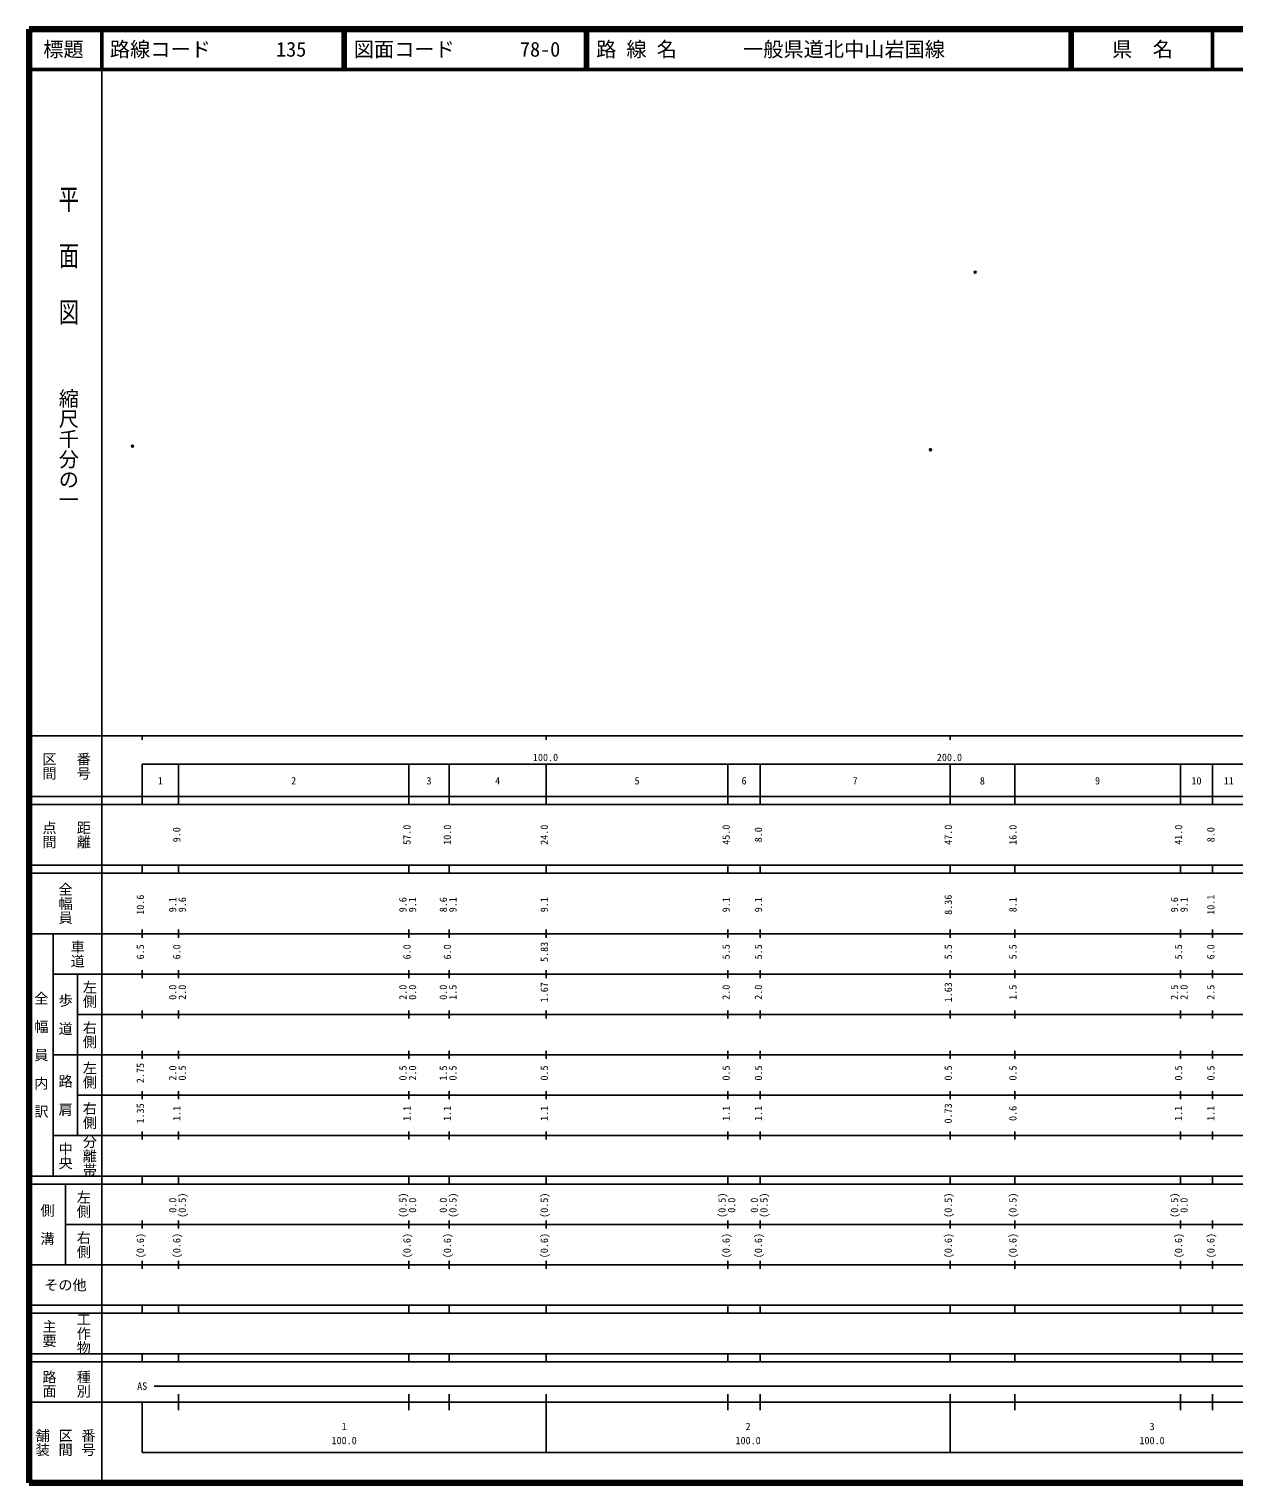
# Model space of a CAD drawing. Units: millimetres on the paper. Extents: x 40 to 680, y 20 to 380.
# Drawn here: x 40 to 338.3, y 20 to 380 of the extents above; entities that cross this region are included whole.
import ezdxf
from ezdxf.enums import TextEntityAlignment as Align

# ---------------------------------------------------------------- set-up
doc = ezdxf.new("R2010")
doc.units = ezdxf.units.MM
doc.header["$PDMODE"] = 32
doc.header["$PDSIZE"] = 0.5
doc.layers.add('M-OTRS', color=6, linetype='Continuous')
doc.layers.add('M-TTL-TXT', color=7, linetype='Continuous')
for name, color, linetype, lineweight in [('M-TTL', 2, 'Continuous', 140), ('M-TTL-BAND', 7, 'Continuous', 25), ('M-TTL-LINE', 7, 'Continuous', 50)]:
    doc.layers.add(name, color=color, linetype=linetype, lineweight=lineweight)
doc.styles.add('@ＭＳ ゴシック', font='')
doc.styles.add('ＭＳ ゴシック', font='')
doc.styles.get('@ＭＳ ゴシック').set_extended_font_data('@MS Gothic')
doc.styles.get('ＭＳ ゴシック').set_extended_font_data('MS Gothic')

msp = doc.modelspace()

# ---------------------------------------------------------------- linework, layer by layer
at = {"layer": 'M-OTRS'}
for p in [(274.23, 319.798), (65.591, 276.698), (263.127, 275.845)]:
    msp.add_point(p, dxfattribs=at)
at = {"layer": 'M-TTL'}
for p, q in [((40, 380), (40, 20)), ((680, 380), (40, 380)), ((40, 20), (680, 20))]:
    msp.add_line(p, q, dxfattribs=at)
at = {"layer": 'M-TTL-BAND'}
for p, q in [((58, 370), (58, 20)), ((40, 205), (579, 205)), ((68, 205), (68, 204)), ((168, 205), (168, 204)), ((268, 205), (268, 204)), ((68, 198), (579, 198)), ((68, 198), (68, 188)), ((77, 188), (77, 198)), ((134, 188), (134, 198)), ((144, 188), (144, 198)), ((168, 188), (168, 198)), ((213, 188), (213, 198)), ((221, 188), (221, 198)), ((268, 188), (268, 198)), ((284, 188), (284, 198)), ((325, 188), (325, 198)), ((333, 188), (333, 198)), ((40, 190), (579, 190)), ((40, 188), (579, 188)), ((40, 173), (579, 173)), ((68, 171), (68, 173)), ((77, 171), (77, 173)), ((134, 171), (134, 173)), ((144, 171), (144, 173)), ((168, 171), (168, 173)), ((213, 171), (213, 173)), ((221, 171), (221, 173)), ((268, 171), (268, 173)), ((284, 171), (284, 173)), ((325, 171), (325, 173)), ((333, 171), (333, 173)), ((40, 171), (579, 171)), ((40, 156), (579, 156)), ((46, 96), (46, 156)), ((68, 155), (68, 157)), ((77, 155), (77, 157)), ((134, 155), (134, 157)), ((144, 155), (144, 157)), ((168, 155), (168, 157)), ((213, 155), (213, 157)), ((221, 155), (221, 157)), ((268, 155), (268, 157)), ((284, 155), (284, 157)), ((325, 155), (325, 157)), ((333, 155), (333, 157)), ((46, 146), (579, 146)), ((52, 146), (52, 106)), ((68, 145), (68, 147)), ((77, 145), (77, 147)), ((134, 145), (134, 147)), ((144, 145), (144, 147)), ((168, 145), (168, 147)), ((213, 145), (213, 147)), ((221, 145), (221, 147)), ((268, 145), (268, 147)), ((284, 145), (284, 147)), ((325, 145), (325, 147)), ((333, 145), (333, 147)), ((68, 135), (68, 137)), ((77, 135), (77, 137)), ((134, 135), (134, 137)), ((144, 135), (144, 137)), ((168, 135), (168, 137)), ((213, 135), (213, 137)), ((221, 135), (221, 137)), ((268, 135), (268, 137)), ((284, 135), (284, 137)), ((325, 135), (325, 137)), ((333, 135), (333, 137)), ((52, 136), (579, 136)), ((46, 126), (579, 126)), ((68, 125), (68, 127)), ((77, 125), (77, 127)), ((134, 125), (134, 127)), ((144, 125), (144, 127)), ((168, 125), (168, 127)), ((213, 125), (213, 127)), ((221, 125), (221, 127)), ((268, 125), (268, 127)), ((284, 125), (284, 127)), ((325, 125), (325, 127)), ((333, 125), (333, 127)), ((52, 116), (579, 116)), ((68, 115), (68, 117)), ((77, 115), (77, 117)), ((134, 115), (134, 117)), ((144, 115), (144, 117)), ((168, 115), (168, 117)), ((213, 115), (213, 117)), ((221, 115), (221, 117)), ((268, 115), (268, 117)), ((284, 115), (284, 117)), ((325, 115), (325, 117)), ((333, 115), (333, 117)), ((46, 106), (579, 106)), ((68, 105), (68, 107)), ((77, 105), (77, 107)), ((134, 105), (134, 107)), ((144, 105), (144, 107)), ((168, 105), (168, 107)), ((213, 105), (213, 107)), ((221, 105), (221, 107)), ((268, 105), (268, 107)), ((284, 105), (284, 107)), ((325, 105), (325, 107)), ((333, 105), (333, 107)), ((40, 96), (579, 96)), ((40, 94), (579, 94)), ((49, 94), (49, 74)), ((68, 94), (68, 96)), ((77, 94), (77, 96)), ((134, 94), (134, 96)), ((144, 94), (144, 96)), ((168, 94), (168, 96)), ((213, 94), (213, 96)), ((221, 94), (221, 96)), ((268, 94), (268, 96)), ((284, 94), (284, 96)), ((325, 94), (325, 96)), ((333, 94), (333, 96)), ((49, 84), (579, 84)), ((68, 83), (68, 85)), ((77, 83), (77, 85)), ((134, 83), (134, 85)), ((144, 83), (144, 85)), ((168, 83), (168, 85)), ((213, 83), (213, 85)), ((221, 83), (221, 85)), ((268, 83), (268, 85)), ((284, 83), (284, 85)), ((325, 83), (325, 85)), ((333, 83), (333, 85)), ((40, 74), (579, 74)), ((68, 73), (68, 75)), ((77, 73), (77, 75)), ((134, 73), (134, 75)), ((144, 73), (144, 75)), ((168, 73), (168, 75)), ((213, 73), (213, 75)), ((221, 73), (221, 75)), ((268, 73), (268, 75)), ((284, 73), (284, 75)), ((325, 73), (325, 75)), ((333, 73), (333, 75)), ((40, 64), (579, 64)), ((40, 62), (579, 62)), ((68, 62), (68, 64)), ((77, 62), (77, 64)), ((134, 62), (134, 64)), ((144, 62), (144, 64)), ((168, 62), (168, 64)), ((213, 62), (213, 64)), ((221, 62), (221, 64)), ((268, 62), (268, 64)), ((284, 62), (284, 64)), ((325, 62), (325, 64)), ((333, 62), (333, 64)), ((40, 52), (579, 52)), ((68, 50), (68, 52)), ((77, 50), (77, 52)), ((134, 50), (134, 52)), ((144, 50), (144, 52)), ((168, 50), (168, 52)), ((213, 50), (213, 52)), ((221, 50), (221, 52)), ((268, 50), (268, 52)), ((284, 50), (284, 52)), ((325, 50), (325, 52)), ((333, 50), (333, 52)), ((40, 50), (579, 50)), ((71, 44), (565, 44)), ((40, 40), (579, 40)), ((68, 40), (68, 27.5)), ((77, 38), (77, 42)), ((134, 38), (134, 42)), ((144, 38), (144, 42)), ((168, 27.5), (168, 42)), ((213, 38), (213, 42)), ((221, 38), (221, 42)), ((268, 27.5), (268, 42)), ((284, 38), (284, 42)), ((325, 38), (325, 42)), ((333, 38), (333, 42)), ((68, 27.5), (579, 27.5))]:
    msp.add_line(p, q, dxfattribs=at)
at = {"layer": 'M-TTL-LINE'}
for p, q in [((58, 380), (58, 370)), ((117.75, 380), (117.75, 370)), ((118.25, 380), (118.25, 370)), ((177.75, 380), (177.75, 370)), ((178.25, 380), (178.25, 370)), ((297.75, 380), (297.75, 370)), ((298.25, 380), (298.25, 370)), ((333, 380), (333, 370)), ((40, 370), (680, 370))]:
    msp.add_line(p, q, dxfattribs=at)

# ---------------------------------------------------------------- texts
at = {"layer": 'M-TTL-BAND', "style": '@ＭＳ ゴシック', "width": 1.4}
msp.add_text('平  面  図', height=3.666, rotation=270, dxfattribs=at).set_placement((49.777, 306.475), align=Align.MIDDLE_RIGHT)
at = {"layer": 'M-TTL-BAND', "style": '@ＭＳ ゴシック'}
msp.add_text('縮尺千分の一', height=3.666, rotation=270, dxfattribs=at).set_placement((49.777, 261.03), align=Align.MIDDLE_RIGHT)
for s, p in [('区間', (45, 197.5)), ('番号', (53.5, 197.5)), ('点間', (45, 180.5)), ('距離', (53.5, 180.5)), ('全幅員', (49, 163.5)), ('車道', (52, 151)), ('左側', (55, 141)), ('全\u3000幅\u3000員\u3000内\u3000訳', (43, 126)), ('歩\u3000道', (49, 136)), ('右側', (55, 131)), ('左側', (55, 121)), ('路\u3000肩', (49, 116)), ('右側', (55, 111)), ('分離帯', (55, 101)), ('中央', (49, 101)), ('左側', (53.5, 89)), ('側\u3000溝', (44.5, 84)), ('右側', (53.5, 79)), ('工作物', (53.5, 57)), ('主要', (45, 57)), ('路面', (45, 44.5)), ('種別', (53.5, 44.5)), ('舗装', (43.333, 30)), ('区間', (49, 30)), ('番号', (54.667, 30))]:
    msp.add_text(s, height=2.566, rotation=270, dxfattribs=at).set_placement(p, align=Align.MIDDLE_CENTER)
at = {"layer": 'M-TTL-BAND', "style": 'ＭＳ ゴシック'}
for s, p in [('100.0', (167.844, 198.195)), ('200.0', (267.844, 198.195)), ('1', (72.5, 192.405)), ('2', (105.5, 192.405)), ('3', (139, 192.405)), ('4', (156, 192.405)), ('5', (190.5, 192.405)), ('6', (217, 192.405)), ('7', (244.5, 192.405)), ('8', (276, 192.405)), ('9', (304.5, 192.405)), ('10', (329, 192.405)), ('11', (337, 192.405)), ('AS', (68, 42.5)), ('1', (118, 32.523)), ('2', (218, 32.523)), ('3', (318, 32.523)), ('100.0', (118, 29.033)), ('100.0', (218, 29.033)), ('100.0', (318, 29.033))]:
    msp.add_text(s, height=1.833, dxfattribs=at).set_placement(p, align=Align.BOTTOM_CENTER)
for s, p in [('9.0', (78, 180.5)), ('57.0', (135, 180.5)), ('10.0', (145, 180.5)), ('24.0', (169, 180.5)), ('45.0', (214, 180.5)), ('8.0', (222, 180.5)), ('47.0', (269, 180.5)), ('16.0', (285, 180.5)), ('41.0', (326, 180.5)), ('8.0', (334, 180.5)), ('10.6', (69, 163.174)), ('9.1', (77, 163.174)), ('9.6', (79.37, 163.174)), ('9.6', (134, 163.174)), ('9.1', (136.37, 163.174)), ('8.6', (144, 163.174)), ('9.1', (146.37, 163.174)), ('9.1', (169, 163.174)), ('9.1', (214, 163.174)), ('9.1', (222, 163.174)), ('8.36', (269, 163.174)), ('8.1', (285, 163.174)), ('9.6', (325, 163.174)), ('9.1', (327.37, 163.174)), ('10.1', (334, 163.174)), ('6.5', (69, 151.5)), ('6.0', (78, 151.5)), ('6.0', (135, 151.5)), ('6.0', (145, 151.5)), ('5.83', (169, 151.5)), ('5.5', (214, 151.5)), ('5.5', (222, 151.5)), ('5.5', (269, 151.5)), ('5.5', (285, 151.5)), ('5.5', (326, 151.5)), ('6.0', (334, 151.5)), ('0.0', (77, 141.5)), ('2.0', (79.37, 141.5)), ('2.0', (134, 141.5)), ('0.0', (136.37, 141.5)), ('0.0', (144, 141.5)), ('1.5', (146.37, 141.5)), ('1.67', (169, 141.5)), ('2.0', (214, 141.5)), ('2.0', (222, 141.5)), ('1.63', (269, 141.5)), ('1.5', (285, 141.5)), ('2.5', (325, 141.5)), ('2.0', (327.37, 141.5)), ('2.5', (334, 141.5)), ('2.75', (69, 121.5)), ('2.0', (77, 121.5)), ('0.5', (79.37, 121.5)), ('0.5', (134, 121.5)), ('2.0', (136.37, 121.5)), ('1.5', (144, 121.5)), ('0.5', (146.37, 121.5)), ('0.5', (169, 121.5)), ('0.5', (214, 121.5)), ('0.5', (222, 121.5)), ('0.5', (269, 121.5)), ('0.5', (285, 121.5)), ('0.5', (326, 121.5)), ('0.5', (334, 121.5)), ('1.35', (69, 111.5)), ('1.1', (78, 111.5)), ('1.1', (135, 111.5)), ('1.1', (145, 111.5)), ('1.1', (169, 111.5)), ('1.1', (214, 111.5)), ('1.1', (222, 111.5)), ('0.73', (269, 111.5)), ('0.6', (285, 111.5)), ('1.1', (326, 111.5)), ('1.1', (334, 111.5)), ('0.0', (77, 88.764)), ('(0.5)', (79.37, 88.764)), ('(0.5)', (134, 88.764)), ('0.0', (136.37, 88.764)), ('0.0', (144, 88.764)), ('(0.5)', (146.37, 88.764)), ('(0.5)', (169, 88.764)), ('(0.5)', (213, 88.764)), ('0.0', (215.37, 88.764)), ('0.0', (221, 88.764)), ('(0.5)', (223.37, 88.764)), ('(0.5)', (269, 88.764)), ('(0.5)', (285, 88.764)), ('(0.5)', (325, 88.764)), ('0.0', (327.37, 88.764)), ('(0.6)', (69, 78.764)), ('(0.6)', (78, 78.764)), ('(0.6)', (135, 78.764)), ('(0.6)', (145, 78.764)), ('(0.6)', (169, 78.764)), ('(0.6)', (214, 78.764)), ('(0.6)', (222, 78.764)), ('(0.6)', (269, 78.764)), ('(0.6)', (285, 78.764)), ('(0.6)', (326, 78.764)), ('(0.6)', (334, 78.764))]:
    msp.add_text(s, height=1.833, rotation=90, dxfattribs=at).set_placement(p, align=Align.BOTTOM_CENTER)
msp.add_text('その他', height=2.566, dxfattribs=at).set_placement((49, 69), align=Align.MIDDLE_CENTER)
at = {"layer": 'M-TTL-TXT', "style": 'ＭＳ ゴシック'}
for s, p in [('標題', (48.5, 375)), ('県\u3000名', (315.625, 375))]:
    msp.add_text(s, height=3.666, dxfattribs=at).set_placement(p, align=Align.MIDDLE_CENTER)
for s, p in [('路線コード', (60, 375)), ('135', (101.142, 375)), ('図面コード', (120.38, 375)), ('78-0', (161.521, 375)), ('路 線 名', (180.38, 375)), ('一般県道北中山岩国線', (216.734, 375))]:
    msp.add_text(s, height=3.666, dxfattribs=at).set_placement(p, align=Align.MIDDLE_LEFT)

doc.saveas('drawing.dxf')
